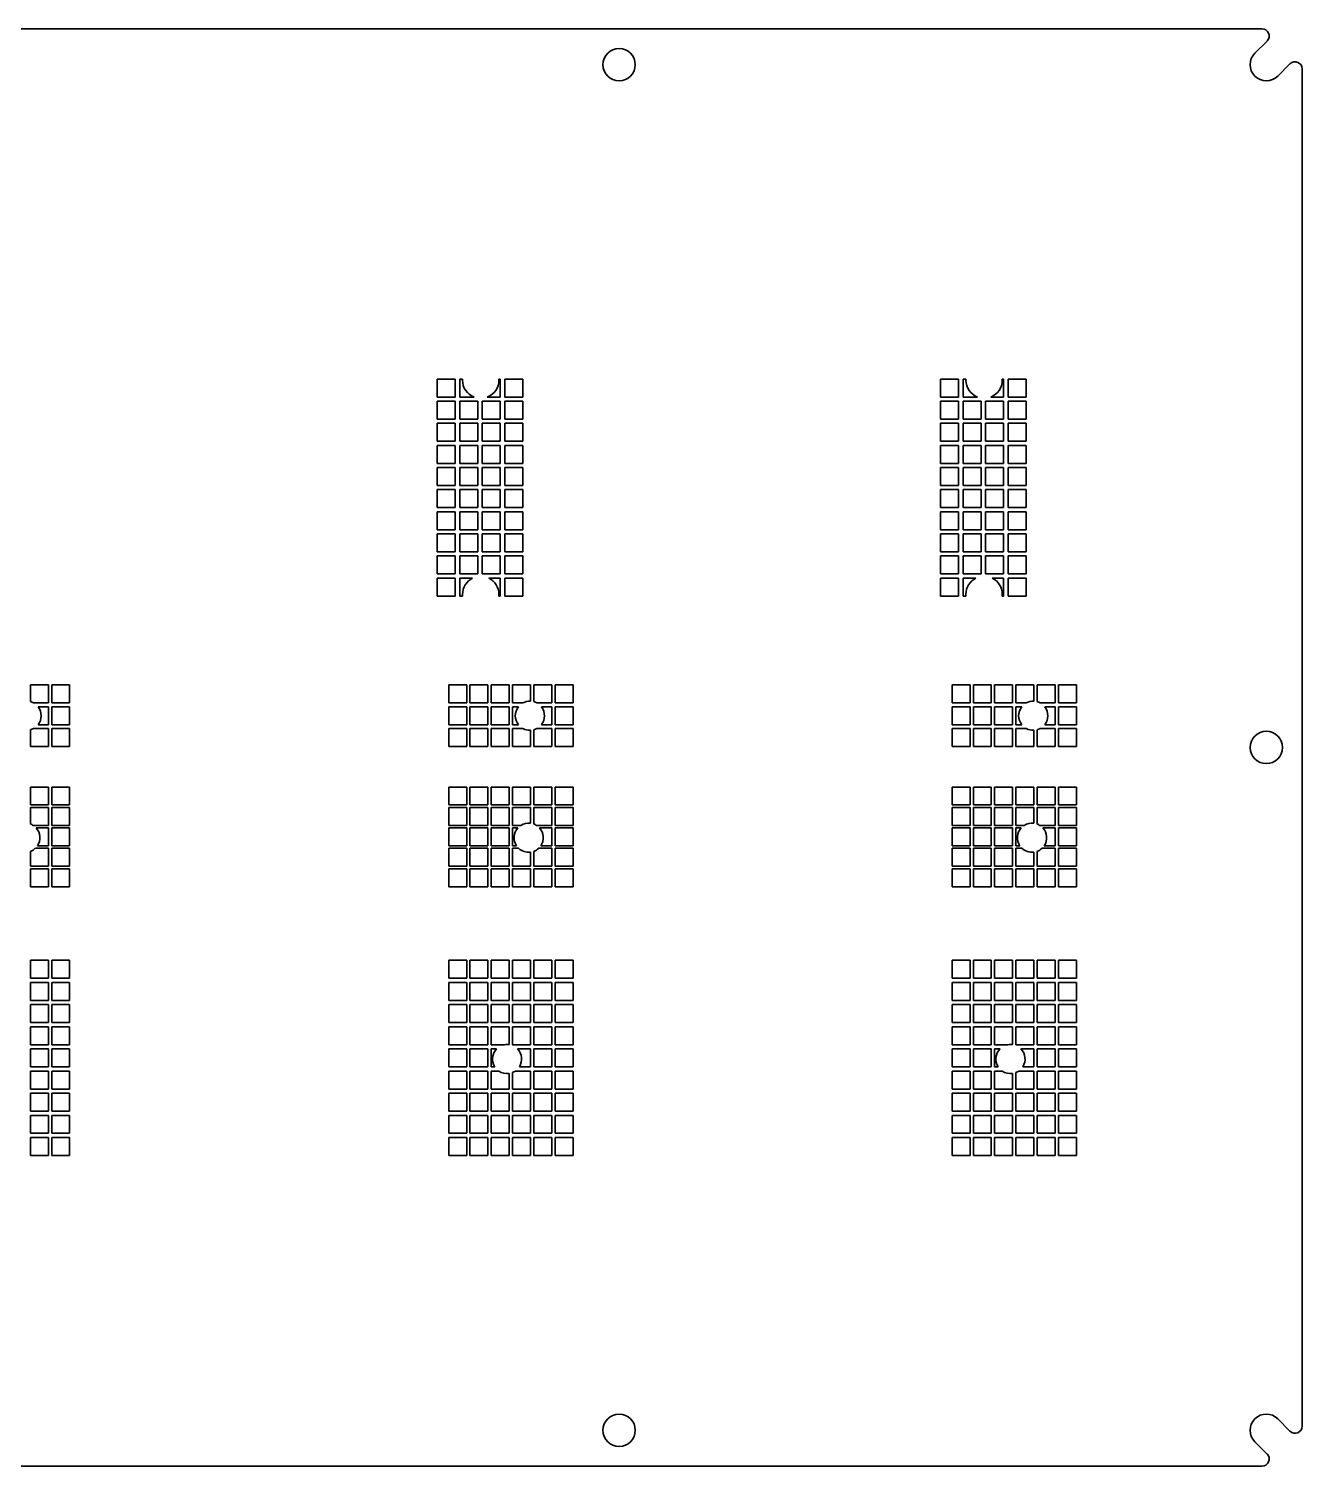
# Model space of a CAD drawing. Header units: millimetres. Extents: x 27 to 397, y 52 to 252.
# Drawn here: x 219.6 to 396.7, y 52.3 to 252.3 of the extents above; entities that cross this region are included whole.
import ezdxf

# ---------------------------------------------------------------- set-up
doc = ezdxf.new("R2010")
doc.units = ezdxf.units.MM
doc.layers.add('Visible (ABNT)', color=5, linetype='Continuous', lineweight=35)

msp = doc.modelspace()

# ---------------------------------------------------------------- linework, layer by layer
at = {"layer": 'Visible (ABNT)'}
for p, q in [((391.11, 252.33), (214.96, 252.33)), ((390.12, 248.92), (391.82, 250.62)), ((395, 247.44), (393.3, 245.74)), ((396.71, 57.92), (396.71, 246.73)), ((276.4, 203.59), (278.9, 203.59)), ((276.4, 201.09), (276.4, 203.59)), ((278.9, 203.59), (278.9, 201.09)), ((279.54, 201.09), (279.54, 203.59)), ((279.54, 203.59), (279.94, 203.59)), ((279.94, 203.59), (279.94, 203.44)), ((284.99, 203.44), (284.99, 203.59)), ((284.99, 203.59), (285.18, 203.59)), ((285.18, 203.59), (285.18, 201.09)), ((285.82, 201.09), (285.82, 203.59)), ((285.82, 203.59), (288.32, 203.59)), ((288.32, 203.59), (288.32, 201.09)), ((346.4, 203.59), (348.9, 203.59)), ((346.4, 201.09), (346.4, 203.59)), ((348.9, 203.59), (348.9, 201.09)), ((349.54, 201.09), (349.54, 203.59)), ((349.54, 203.59), (349.94, 203.59)), ((349.94, 203.59), (349.94, 203.44)), ((354.99, 203.44), (354.99, 203.59)), ((354.99, 203.59), (355.18, 203.59)), ((355.18, 203.59), (355.18, 201.09)), ((355.82, 201.09), (355.82, 203.59)), ((355.82, 203.59), (358.32, 203.59)), ((358.32, 203.59), (358.32, 201.09)), ((278.9, 201.09), (276.4, 201.09)), ((276.4, 198.01), (276.4, 200.51)), ((276.4, 200.51), (278.9, 200.51)), ((278.9, 200.51), (278.9, 198.01)), ((281.55, 201.09), (279.54, 201.09)), ((279.54, 198.01), (279.54, 200.51)), ((279.54, 200.51), (282.04, 200.51)), ((282.04, 200.51), (282.04, 198.01)), ((282.68, 198.01), (282.68, 200.51)), ((282.68, 200.51), (285.18, 200.51)), ((285.18, 201.09), (283.38, 201.09)), ((285.18, 200.51), (285.18, 198.01)), ((288.32, 201.09), (285.82, 201.09)), ((285.82, 198.01), (285.82, 200.51)), ((285.82, 200.51), (288.32, 200.51)), ((288.32, 200.51), (288.32, 198.01)), ((348.9, 201.09), (346.4, 201.09)), ((346.4, 198.01), (346.4, 200.51)), ((346.4, 200.51), (348.9, 200.51)), ((348.9, 200.51), (348.9, 198.01)), ((351.55, 201.09), (349.54, 201.09)), ((349.54, 198.01), (349.54, 200.51)), ((349.54, 200.51), (352.04, 200.51)), ((352.04, 200.51), (352.04, 198.01)), ((352.68, 198.01), (352.68, 200.51)), ((352.68, 200.51), (355.18, 200.51)), ((355.18, 201.09), (353.38, 201.09)), ((355.18, 200.51), (355.18, 198.01)), ((358.32, 201.09), (355.82, 201.09)), ((355.82, 198.01), (355.82, 200.51)), ((355.82, 200.51), (358.32, 200.51)), ((358.32, 200.51), (358.32, 198.01)), ((278.9, 198.01), (276.4, 198.01)), ((282.04, 198.01), (279.54, 198.01)), ((285.18, 198.01), (282.68, 198.01)), ((288.32, 198.01), (285.82, 198.01)), ((348.9, 198.01), (346.4, 198.01)), ((352.04, 198.01), (349.54, 198.01)), ((355.18, 198.01), (352.68, 198.01)), ((358.32, 198.01), (355.82, 198.01)), ((276.4, 194.93), (276.4, 197.43)), ((276.4, 197.43), (278.9, 197.43)), ((278.9, 197.43), (278.9, 194.93)), ((279.54, 194.93), (279.54, 197.43)), ((279.54, 197.43), (282.04, 197.43)), ((282.04, 197.43), (282.04, 194.93)), ((282.68, 194.93), (282.68, 197.43)), ((282.68, 197.43), (285.18, 197.43)), ((285.18, 197.43), (285.18, 194.93)), ((285.82, 194.93), (285.82, 197.43)), ((285.82, 197.43), (288.32, 197.43)), ((288.32, 197.43), (288.32, 194.93)), ((346.4, 194.93), (346.4, 197.43)), ((346.4, 197.43), (348.9, 197.43)), ((348.9, 197.43), (348.9, 194.93)), ((349.54, 194.93), (349.54, 197.43)), ((349.54, 197.43), (352.04, 197.43)), ((352.04, 197.43), (352.04, 194.93)), ((352.68, 194.93), (352.68, 197.43)), ((352.68, 197.43), (355.18, 197.43)), ((355.18, 197.43), (355.18, 194.93)), ((355.82, 194.93), (355.82, 197.43)), ((355.82, 197.43), (358.32, 197.43)), ((358.32, 197.43), (358.32, 194.93)), ((278.9, 194.93), (276.4, 194.93)), ((276.4, 191.86), (276.4, 194.36)), ((276.4, 194.36), (278.9, 194.36)), ((278.9, 194.36), (278.9, 191.86)), ((282.04, 194.93), (279.54, 194.93)), ((279.54, 191.86), (279.54, 194.36)), ((279.54, 194.36), (282.04, 194.36)), ((282.04, 194.36), (282.04, 191.86)), ((285.18, 194.93), (282.68, 194.93)), ((282.68, 191.86), (282.68, 194.36)), ((282.68, 194.36), (285.18, 194.36)), ((285.18, 194.36), (285.18, 191.86)), ((288.32, 194.93), (285.82, 194.93)), ((285.82, 191.86), (285.82, 194.36)), ((285.82, 194.36), (288.32, 194.36)), ((288.32, 194.36), (288.32, 191.86)), ((348.9, 194.93), (346.4, 194.93)), ((346.4, 191.86), (346.4, 194.36)), ((346.4, 194.36), (348.9, 194.36)), ((348.9, 194.36), (348.9, 191.86)), ((352.04, 194.93), (349.54, 194.93)), ((349.54, 191.86), (349.54, 194.36)), ((349.54, 194.36), (352.04, 194.36)), ((352.04, 194.36), (352.04, 191.86)), ((355.18, 194.93), (352.68, 194.93)), ((352.68, 191.86), (352.68, 194.36)), ((352.68, 194.36), (355.18, 194.36)), ((355.18, 194.36), (355.18, 191.86)), ((358.32, 194.93), (355.82, 194.93)), ((355.82, 191.86), (355.82, 194.36)), ((355.82, 194.36), (358.32, 194.36)), ((358.32, 194.36), (358.32, 191.86)), ((278.9, 191.86), (276.4, 191.86)), ((276.4, 188.78), (276.4, 191.28)), ((276.4, 191.28), (278.9, 191.28)), ((278.9, 191.28), (278.9, 188.78)), ((282.04, 191.86), (279.54, 191.86)), ((279.54, 188.78), (279.54, 191.28)), ((279.54, 191.28), (282.04, 191.28)), ((282.04, 191.28), (282.04, 188.78)), ((285.18, 191.86), (282.68, 191.86)), ((282.68, 188.78), (282.68, 191.28)), ((282.68, 191.28), (285.18, 191.28)), ((285.18, 191.28), (285.18, 188.78)), ((288.32, 191.86), (285.82, 191.86)), ((285.82, 188.78), (285.82, 191.28)), ((285.82, 191.28), (288.32, 191.28)), ((288.32, 191.28), (288.32, 188.78)), ((348.9, 191.86), (346.4, 191.86)), ((346.4, 188.78), (346.4, 191.28)), ((346.4, 191.28), (348.9, 191.28)), ((348.9, 191.28), (348.9, 188.78)), ((352.04, 191.86), (349.54, 191.86)), ((349.54, 188.78), (349.54, 191.28)), ((349.54, 191.28), (352.04, 191.28)), ((352.04, 191.28), (352.04, 188.78)), ((355.18, 191.86), (352.68, 191.86)), ((352.68, 188.78), (352.68, 191.28)), ((352.68, 191.28), (355.18, 191.28)), ((355.18, 191.28), (355.18, 188.78)), ((358.32, 191.86), (355.82, 191.86)), ((355.82, 188.78), (355.82, 191.28)), ((355.82, 191.28), (358.32, 191.28)), ((358.32, 191.28), (358.32, 188.78)), ((278.9, 188.78), (276.4, 188.78)), ((276.4, 185.7), (276.4, 188.2)), ((276.4, 188.2), (278.9, 188.2)), ((278.9, 188.2), (278.9, 185.7)), ((282.04, 188.78), (279.54, 188.78)), ((279.54, 185.7), (279.54, 188.2)), ((279.54, 188.2), (282.04, 188.2)), ((282.04, 188.2), (282.04, 185.7)), ((285.18, 188.78), (282.68, 188.78)), ((282.68, 185.7), (282.68, 188.2)), ((282.68, 188.2), (285.18, 188.2)), ((285.18, 188.2), (285.18, 185.7)), ((288.32, 188.78), (285.82, 188.78)), ((285.82, 185.7), (285.82, 188.2)), ((285.82, 188.2), (288.32, 188.2)), ((288.32, 188.2), (288.32, 185.7)), ((348.9, 188.78), (346.4, 188.78)), ((346.4, 185.7), (346.4, 188.2)), ((346.4, 188.2), (348.9, 188.2)), ((348.9, 188.2), (348.9, 185.7)), ((352.04, 188.78), (349.54, 188.78)), ((349.54, 185.7), (349.54, 188.2)), ((349.54, 188.2), (352.04, 188.2)), ((352.04, 188.2), (352.04, 185.7)), ((355.18, 188.78), (352.68, 188.78)), ((352.68, 185.7), (352.68, 188.2)), ((352.68, 188.2), (355.18, 188.2)), ((355.18, 188.2), (355.18, 185.7)), ((358.32, 188.78), (355.82, 188.78)), ((355.82, 185.7), (355.82, 188.2)), ((355.82, 188.2), (358.32, 188.2)), ((358.32, 188.2), (358.32, 185.7)), ((278.9, 185.7), (276.4, 185.7)), ((276.4, 182.63), (276.4, 185.13)), ((276.4, 185.13), (278.9, 185.13)), ((278.9, 185.13), (278.9, 182.63)), ((282.04, 185.7), (279.54, 185.7)), ((279.54, 182.63), (279.54, 185.13)), ((279.54, 185.13), (282.04, 185.13)), ((282.04, 185.13), (282.04, 182.63)), ((285.18, 185.7), (282.68, 185.7)), ((282.68, 182.63), (282.68, 185.13)), ((282.68, 185.13), (285.18, 185.13)), ((285.18, 185.13), (285.18, 182.63)), ((288.32, 185.7), (285.82, 185.7)), ((285.82, 182.63), (285.82, 185.13)), ((285.82, 185.13), (288.32, 185.13)), ((288.32, 185.13), (288.32, 182.63)), ((348.9, 185.7), (346.4, 185.7)), ((346.4, 182.63), (346.4, 185.13)), ((346.4, 185.13), (348.9, 185.13)), ((348.9, 185.13), (348.9, 182.63)), ((352.04, 185.7), (349.54, 185.7)), ((349.54, 182.63), (349.54, 185.13)), ((349.54, 185.13), (352.04, 185.13)), ((352.04, 185.13), (352.04, 182.63)), ((355.18, 185.7), (352.68, 185.7)), ((352.68, 182.63), (352.68, 185.13)), ((352.68, 185.13), (355.18, 185.13)), ((355.18, 185.13), (355.18, 182.63)), ((358.32, 185.7), (355.82, 185.7)), ((355.82, 182.63), (355.82, 185.13)), ((355.82, 185.13), (358.32, 185.13)), ((358.32, 185.13), (358.32, 182.63)), ((278.9, 182.63), (276.4, 182.63)), ((276.4, 179.55), (276.4, 182.05)), ((276.4, 182.05), (278.9, 182.05)), ((278.9, 182.05), (278.9, 179.55)), ((282.04, 182.63), (279.54, 182.63)), ((279.54, 179.55), (279.54, 182.05)), ((279.54, 182.05), (282.04, 182.05)), ((282.04, 182.05), (282.04, 179.55)), ((285.18, 182.63), (282.68, 182.63)), ((282.68, 179.55), (282.68, 182.05)), ((282.68, 182.05), (285.18, 182.05)), ((285.18, 182.05), (285.18, 179.55)), ((288.32, 182.63), (285.82, 182.63)), ((285.82, 179.55), (285.82, 182.05)), ((285.82, 182.05), (288.32, 182.05)), ((288.32, 182.05), (288.32, 179.55)), ((348.9, 182.63), (346.4, 182.63)), ((346.4, 179.55), (346.4, 182.05)), ((346.4, 182.05), (348.9, 182.05)), ((348.9, 182.05), (348.9, 179.55)), ((352.04, 182.63), (349.54, 182.63)), ((349.54, 179.55), (349.54, 182.05)), ((349.54, 182.05), (352.04, 182.05)), ((352.04, 182.05), (352.04, 179.55)), ((355.18, 182.63), (352.68, 182.63)), ((352.68, 179.55), (352.68, 182.05)), ((352.68, 182.05), (355.18, 182.05)), ((355.18, 182.05), (355.18, 179.55)), ((358.32, 182.63), (355.82, 182.63)), ((355.82, 179.55), (355.82, 182.05)), ((355.82, 182.05), (358.32, 182.05)), ((358.32, 182.05), (358.32, 179.55)), ((278.9, 179.55), (276.4, 179.55)), ((276.4, 176.48), (276.4, 178.98)), ((276.4, 178.98), (278.9, 178.98)), ((278.9, 178.98), (278.9, 176.48)), ((282.04, 179.55), (279.54, 179.55)), ((279.54, 176.48), (279.54, 178.98)), ((279.54, 178.98), (282.04, 178.98)), ((282.04, 178.98), (282.04, 176.48)), ((285.18, 179.55), (282.68, 179.55)), ((282.68, 176.48), (282.68, 178.98)), ((282.68, 178.98), (285.18, 178.98)), ((285.18, 178.98), (285.18, 176.48)), ((288.32, 179.55), (285.82, 179.55)), ((285.82, 176.48), (285.82, 178.98)), ((285.82, 178.98), (288.32, 178.98)), ((288.32, 178.98), (288.32, 176.48)), ((348.9, 179.55), (346.4, 179.55)), ((346.4, 176.48), (346.4, 178.98)), ((346.4, 178.98), (348.9, 178.98)), ((348.9, 178.98), (348.9, 176.48)), ((352.04, 179.55), (349.54, 179.55)), ((349.54, 176.48), (349.54, 178.98)), ((349.54, 178.98), (352.04, 178.98)), ((352.04, 178.98), (352.04, 176.48)), ((355.18, 179.55), (352.68, 179.55)), ((352.68, 176.48), (352.68, 178.98)), ((352.68, 178.98), (355.18, 178.98)), ((355.18, 178.98), (355.18, 176.48)), ((358.32, 179.55), (355.82, 179.55)), ((355.82, 176.48), (355.82, 178.98)), ((355.82, 178.98), (358.32, 178.98)), ((358.32, 178.98), (358.32, 176.48)), ((278.9, 176.48), (276.4, 176.48)), ((282.04, 176.48), (279.54, 176.48)), ((285.18, 176.48), (282.68, 176.48)), ((288.32, 176.48), (285.82, 176.48)), ((348.9, 176.48), (346.4, 176.48)), ((352.04, 176.48), (349.54, 176.48)), ((355.18, 176.48), (352.68, 176.48)), ((358.32, 176.48), (355.82, 176.48)), ((276.4, 173.4), (276.4, 175.9)), ((276.4, 175.9), (278.9, 175.9)), ((278.9, 175.9), (278.9, 173.4)), ((279.54, 175.9), (281.33, 175.9)), ((279.54, 173.4), (279.54, 175.9)), ((283.59, 175.9), (285.18, 175.9)), ((285.18, 175.9), (285.18, 173.4)), ((285.82, 173.4), (285.82, 175.9)), ((285.82, 175.9), (288.32, 175.9)), ((288.32, 175.9), (288.32, 173.4)), ((346.4, 173.4), (346.4, 175.9)), ((346.4, 175.9), (348.9, 175.9)), ((348.9, 175.9), (348.9, 173.4)), ((349.54, 175.9), (351.33, 175.9)), ((349.54, 173.4), (349.54, 175.9)), ((353.59, 175.9), (355.18, 175.9)), ((355.18, 175.9), (355.18, 173.4)), ((355.82, 173.4), (355.82, 175.9)), ((355.82, 175.9), (358.32, 175.9)), ((358.32, 175.9), (358.32, 173.4)), ((278.9, 173.4), (276.4, 173.4)), ((279.94, 173.4), (279.54, 173.4)), ((279.94, 173.64), (279.94, 173.4)), ((284.99, 173.4), (284.99, 173.64)), ((285.18, 173.4), (284.99, 173.4)), ((288.32, 173.4), (285.82, 173.4)), ((348.9, 173.4), (346.4, 173.4)), ((349.94, 173.4), (349.54, 173.4)), ((349.94, 173.64), (349.94, 173.4)), ((354.99, 173.4), (354.99, 173.64)), ((355.18, 173.4), (354.99, 173.4)), ((358.32, 173.4), (355.82, 173.4)), ((219.84, 158.71), (219.84, 161.04)), ((219.84, 161.04), (222.34, 161.04)), ((222.34, 161.04), (222.34, 158.54)), ((222.8, 158.54), (222.8, 161.04)), ((222.8, 161.04), (225.3, 161.04)), ((225.3, 161.04), (225.3, 158.54)), ((278.01, 161.04), (280.51, 161.04)), ((278.01, 158.54), (278.01, 161.04)), ((280.51, 161.04), (280.51, 158.54)), ((280.97, 158.54), (280.97, 161.04)), ((280.97, 161.04), (283.47, 161.04)), ((283.47, 161.04), (283.47, 158.54)), ((283.93, 158.54), (283.93, 161.04)), ((283.93, 161.04), (286.43, 161.04)), ((286.43, 161.04), (286.43, 158.54)), ((286.88, 158.54), (286.88, 161.04)), ((286.88, 161.04), (289.38, 161.04)), ((289.38, 161.04), (289.38, 158.78)), ((289.84, 158.71), (289.84, 161.04)), ((289.84, 161.04), (292.34, 161.04)), ((292.34, 161.04), (292.34, 158.54)), ((292.8, 158.54), (292.8, 161.04)), ((292.8, 161.04), (295.3, 161.04)), ((295.3, 161.04), (295.3, 158.54)), ((348.01, 161.04), (350.51, 161.04)), ((348.01, 158.54), (348.01, 161.04)), ((350.51, 161.04), (350.51, 158.54)), ((350.97, 158.54), (350.97, 161.04)), ((350.97, 161.04), (353.47, 161.04)), ((353.47, 161.04), (353.47, 158.54)), ((353.93, 158.54), (353.93, 161.04)), ((353.93, 161.04), (356.43, 161.04)), ((356.43, 161.04), (356.43, 158.54)), ((356.88, 158.54), (356.88, 161.04)), ((356.88, 161.04), (359.38, 161.04)), ((359.38, 161.04), (359.38, 158.78)), ((359.84, 158.71), (359.84, 161.04)), ((359.84, 161.04), (362.34, 161.04)), ((362.34, 161.04), (362.34, 158.54)), ((362.8, 158.54), (362.8, 161.04)), ((362.8, 161.04), (365.3, 161.04)), ((365.3, 161.04), (365.3, 158.54)), ((222.34, 158.54), (220.28, 158.54)), ((220.9, 158), (222.34, 158)), ((222.34, 158), (222.34, 155.5)), ((225.3, 158.54), (222.8, 158.54)), ((222.8, 155.5), (222.8, 158)), ((222.8, 158), (225.3, 158)), ((225.3, 158), (225.3, 155.5)), ((280.51, 158.54), (278.01, 158.54)), ((278.01, 155.5), (278.01, 158)), ((278.01, 158), (280.51, 158)), ((280.51, 158), (280.51, 155.5)), ((283.47, 158.54), (280.97, 158.54)), ((280.97, 155.5), (280.97, 158)), ((280.97, 158), (283.47, 158)), ((283.47, 158), (283.47, 155.5)), ((286.43, 158.54), (283.93, 158.54)), ((283.93, 155.5), (283.93, 158)), ((283.93, 158), (286.43, 158)), ((286.43, 158), (286.43, 155.5)), ((288.33, 158.54), (286.88, 158.54)), ((286.88, 155.5), (286.88, 158)), ((286.88, 158), (287.7, 158)), ((292.34, 158.54), (290.28, 158.54)), ((290.9, 158), (292.34, 158)), ((292.34, 158), (292.34, 155.5)), ((295.3, 158.54), (292.8, 158.54)), ((292.8, 155.5), (292.8, 158)), ((292.8, 158), (295.3, 158)), ((295.3, 158), (295.3, 155.5)), ((350.51, 158.54), (348.01, 158.54)), ((348.01, 155.5), (348.01, 158)), ((348.01, 158), (350.51, 158)), ((350.51, 158), (350.51, 155.5)), ((353.47, 158.54), (350.97, 158.54)), ((350.97, 155.5), (350.97, 158)), ((350.97, 158), (353.47, 158)), ((353.47, 158), (353.47, 155.5)), ((356.43, 158.54), (353.93, 158.54)), ((353.93, 155.5), (353.93, 158)), ((353.93, 158), (356.43, 158)), ((356.43, 158), (356.43, 155.5)), ((358.33, 158.54), (356.88, 158.54)), ((356.88, 155.5), (356.88, 158)), ((356.88, 158), (357.7, 158)), ((362.34, 158.54), (360.28, 158.54)), ((360.9, 158), (362.34, 158)), ((362.34, 158), (362.34, 155.5)), ((365.3, 158.54), (362.8, 158.54)), ((362.8, 155.5), (362.8, 158)), ((362.8, 158), (365.3, 158)), ((365.3, 158), (365.3, 155.5)), ((219.84, 152.47), (219.84, 154.8)), ((220.28, 154.97), (222.34, 154.97)), ((222.34, 155.5), (220.9, 155.5)), ((222.34, 154.97), (222.34, 152.47)), ((225.3, 155.5), (222.8, 155.5)), ((222.8, 152.47), (222.8, 154.97)), ((222.8, 154.97), (225.3, 154.97)), ((225.3, 154.97), (225.3, 152.47)), ((280.51, 155.5), (278.01, 155.5)), ((278.01, 152.47), (278.01, 154.97)), ((278.01, 154.97), (280.51, 154.97)), ((280.51, 154.97), (280.51, 152.47)), ((283.47, 155.5), (280.97, 155.5)), ((280.97, 152.47), (280.97, 154.97)), ((280.97, 154.97), (283.47, 154.97)), ((283.47, 154.97), (283.47, 152.47)), ((286.43, 155.5), (283.93, 155.5)), ((283.93, 152.47), (283.93, 154.97)), ((283.93, 154.97), (286.43, 154.97)), ((286.43, 154.97), (286.43, 152.47)), ((287.7, 155.5), (286.88, 155.5)), ((286.88, 152.47), (286.88, 154.97)), ((286.88, 154.97), (288.33, 154.97)), ((289.38, 154.73), (289.38, 152.47)), ((289.84, 152.47), (289.84, 154.8)), ((290.28, 154.97), (292.34, 154.97)), ((292.34, 155.5), (290.9, 155.5)), ((292.34, 154.97), (292.34, 152.47)), ((295.3, 155.5), (292.8, 155.5)), ((292.8, 152.47), (292.8, 154.97)), ((292.8, 154.97), (295.3, 154.97)), ((295.3, 154.97), (295.3, 152.47)), ((350.51, 155.5), (348.01, 155.5)), ((348.01, 152.47), (348.01, 154.97)), ((348.01, 154.97), (350.51, 154.97)), ((350.51, 154.97), (350.51, 152.47)), ((353.47, 155.5), (350.97, 155.5)), ((350.97, 152.47), (350.97, 154.97)), ((350.97, 154.97), (353.47, 154.97)), ((353.47, 154.97), (353.47, 152.47)), ((356.43, 155.5), (353.93, 155.5)), ((353.93, 152.47), (353.93, 154.97)), ((353.93, 154.97), (356.43, 154.97)), ((356.43, 154.97), (356.43, 152.47)), ((357.7, 155.5), (356.88, 155.5)), ((356.88, 152.47), (356.88, 154.97)), ((356.88, 154.97), (358.33, 154.97)), ((359.38, 154.73), (359.38, 152.47)), ((359.84, 152.47), (359.84, 154.8)), ((360.28, 154.97), (362.34, 154.97)), ((362.34, 155.5), (360.9, 155.5)), ((362.34, 154.97), (362.34, 152.47)), ((365.3, 155.5), (362.8, 155.5)), ((362.8, 152.47), (362.8, 154.97)), ((362.8, 154.97), (365.3, 154.97)), ((365.3, 154.97), (365.3, 152.47)), ((222.34, 152.47), (219.84, 152.47)), ((225.3, 152.47), (222.8, 152.47)), ((280.51, 152.47), (278.01, 152.47)), ((283.47, 152.47), (280.97, 152.47)), ((286.43, 152.47), (283.93, 152.47)), ((289.38, 152.47), (286.88, 152.47)), ((292.34, 152.47), (289.84, 152.47)), ((295.3, 152.47), (292.8, 152.47)), ((350.51, 152.47), (348.01, 152.47)), ((353.47, 152.47), (350.97, 152.47)), ((356.43, 152.47), (353.93, 152.47)), ((359.38, 152.47), (356.88, 152.47)), ((362.34, 152.47), (359.84, 152.47)), ((365.3, 152.47), (362.8, 152.47)), ((219.84, 146.83), (222.34, 146.83)), ((219.84, 144.33), (219.84, 146.83)), ((222.34, 146.83), (222.34, 144.33)), ((222.8, 144.33), (222.8, 146.83)), ((222.8, 146.83), (225.3, 146.83)), ((225.3, 146.83), (225.3, 144.33)), ((278.01, 144.33), (278.01, 146.83)), ((278.01, 146.83), (280.51, 146.83)), ((280.51, 146.83), (280.51, 144.33)), ((280.97, 146.83), (283.47, 146.83)), ((280.97, 144.33), (280.97, 146.83)), ((283.47, 146.83), (283.47, 144.33)), ((283.93, 144.33), (283.93, 146.83)), ((283.93, 146.83), (286.43, 146.83)), ((286.43, 146.83), (286.43, 144.33)), ((286.88, 146.83), (289.38, 146.83)), ((286.88, 144.33), (286.88, 146.83)), ((289.38, 146.83), (289.38, 144.33)), ((289.84, 146.83), (292.34, 146.83)), ((289.84, 144.33), (289.84, 146.83)), ((292.34, 146.83), (292.34, 144.33)), ((292.8, 144.33), (292.8, 146.83)), ((292.8, 146.83), (295.3, 146.83)), ((295.3, 146.83), (295.3, 144.33)), ((348.01, 144.33), (348.01, 146.83)), ((348.01, 146.83), (350.51, 146.83)), ((350.51, 146.83), (350.51, 144.33)), ((350.97, 146.83), (353.47, 146.83)), ((350.97, 144.33), (350.97, 146.83)), ((353.47, 146.83), (353.47, 144.33)), ((353.93, 144.33), (353.93, 146.83)), ((353.93, 146.83), (356.43, 146.83)), ((356.43, 146.83), (356.43, 144.33)), ((356.88, 146.83), (359.38, 146.83)), ((356.88, 144.33), (356.88, 146.83)), ((359.38, 146.83), (359.38, 144.33)), ((359.84, 146.83), (362.34, 146.83)), ((359.84, 144.33), (359.84, 146.83)), ((362.34, 146.83), (362.34, 144.33)), ((362.8, 144.33), (362.8, 146.83)), ((362.8, 146.83), (365.3, 146.83)), ((365.3, 146.83), (365.3, 144.33)), ((222.34, 144.33), (219.84, 144.33)), ((225.3, 144.33), (222.8, 144.33)), ((280.51, 144.33), (278.01, 144.33)), ((283.47, 144.33), (280.97, 144.33)), ((286.43, 144.33), (283.93, 144.33)), ((289.38, 144.33), (286.88, 144.33)), ((292.34, 144.33), (289.84, 144.33)), ((295.3, 144.33), (292.8, 144.33)), ((350.51, 144.33), (348.01, 144.33)), ((353.47, 144.33), (350.97, 144.33)), ((356.43, 144.33), (353.93, 144.33)), ((359.38, 144.33), (356.88, 144.33)), ((362.34, 144.33), (359.84, 144.33)), ((365.3, 144.33), (362.8, 144.33)), ((219.84, 141.68), (219.84, 143.98)), ((219.84, 143.98), (222.34, 143.98)), ((222.34, 143.98), (222.34, 141.48)), ((222.8, 143.98), (225.3, 143.98)), ((222.8, 141.48), (222.8, 143.98)), ((225.3, 143.98), (225.3, 141.48)), ((278.01, 143.98), (280.51, 143.98)), ((278.01, 141.48), (278.01, 143.98)), ((280.51, 143.98), (280.51, 141.48)), ((280.97, 141.48), (280.97, 143.98)), ((280.97, 143.98), (283.47, 143.98)), ((283.47, 143.98), (283.47, 141.48)), ((283.93, 143.98), (286.43, 143.98)), ((283.93, 141.48), (283.93, 143.98)), ((286.43, 143.98), (286.43, 141.48)), ((286.88, 143.98), (289.38, 143.98)), ((286.88, 141.48), (286.88, 143.98)), ((289.38, 143.98), (289.38, 141.79)), ((289.84, 141.68), (289.84, 143.98)), ((289.84, 143.98), (292.34, 143.98)), ((292.34, 143.98), (292.34, 141.48)), ((292.8, 143.98), (295.3, 143.98)), ((292.8, 141.48), (292.8, 143.98)), ((295.3, 143.98), (295.3, 141.48)), ((348.01, 143.98), (350.51, 143.98)), ((348.01, 141.48), (348.01, 143.98)), ((350.51, 143.98), (350.51, 141.48)), ((350.97, 141.48), (350.97, 143.98)), ((350.97, 143.98), (353.47, 143.98)), ((353.47, 143.98), (353.47, 141.48)), ((353.93, 143.98), (356.43, 143.98)), ((353.93, 141.48), (353.93, 143.98)), ((356.43, 143.98), (356.43, 141.48)), ((356.88, 143.98), (359.38, 143.98)), ((356.88, 141.48), (356.88, 143.98)), ((359.38, 143.98), (359.38, 141.79)), ((359.84, 141.68), (359.84, 143.98)), ((359.84, 143.98), (362.34, 143.98)), ((362.34, 143.98), (362.34, 141.48)), ((362.8, 143.98), (365.3, 143.98)), ((362.8, 141.48), (362.8, 143.98)), ((365.3, 143.98), (365.3, 141.48)), ((222.34, 141.48), (220.23, 141.48)), ((220.63, 141.14), (222.34, 141.14)), ((222.34, 141.14), (222.34, 138.64)), ((225.3, 141.48), (222.8, 141.48)), ((222.8, 141.14), (225.3, 141.14)), ((222.8, 138.64), (222.8, 141.14)), ((225.3, 141.14), (225.3, 138.64)), ((280.51, 141.48), (278.01, 141.48)), ((278.01, 138.64), (278.01, 141.14)), ((278.01, 141.14), (280.51, 141.14)), ((280.51, 141.14), (280.51, 138.64)), ((283.47, 141.48), (280.97, 141.48)), ((280.97, 141.14), (283.47, 141.14)), ((280.97, 138.64), (280.97, 141.14)), ((283.47, 141.14), (283.47, 138.64)), ((286.43, 141.48), (283.93, 141.48)), ((283.93, 138.64), (283.93, 141.14)), ((283.93, 141.14), (286.43, 141.14)), ((286.43, 141.14), (286.43, 138.64)), ((288.03, 141.48), (286.88, 141.48)), ((286.88, 138.64), (286.88, 141.14)), ((286.88, 141.14), (287.63, 141.14)), ((292.34, 141.48), (290.23, 141.48)), ((290.63, 141.14), (292.34, 141.14)), ((292.34, 141.14), (292.34, 138.64)), ((295.3, 141.48), (292.8, 141.48)), ((292.8, 141.14), (295.3, 141.14)), ((292.8, 138.64), (292.8, 141.14)), ((295.3, 141.14), (295.3, 138.64)), ((350.51, 141.48), (348.01, 141.48)), ((348.01, 138.64), (348.01, 141.14)), ((348.01, 141.14), (350.51, 141.14)), ((350.51, 141.14), (350.51, 138.64)), ((353.47, 141.48), (350.97, 141.48)), ((350.97, 141.14), (353.47, 141.14)), ((350.97, 138.64), (350.97, 141.14)), ((353.47, 141.14), (353.47, 138.64)), ((356.43, 141.48), (353.93, 141.48)), ((353.93, 138.64), (353.93, 141.14)), ((353.93, 141.14), (356.43, 141.14)), ((356.43, 141.14), (356.43, 138.64)), ((358.03, 141.48), (356.88, 141.48)), ((356.88, 138.64), (356.88, 141.14)), ((356.88, 141.14), (357.63, 141.14)), ((362.34, 141.48), (360.23, 141.48)), ((360.63, 141.14), (362.34, 141.14)), ((362.34, 141.14), (362.34, 138.64)), ((365.3, 141.48), (362.8, 141.48)), ((362.8, 141.14), (365.3, 141.14)), ((362.8, 138.64), (362.8, 141.14)), ((365.3, 141.14), (365.3, 138.64)), ((220.53, 138.3), (222.34, 138.3)), ((222.34, 138.64), (220.82, 138.64)), ((222.34, 138.3), (222.34, 135.8)), ((225.3, 138.64), (222.8, 138.64)), ((222.8, 135.8), (222.8, 138.3)), ((222.8, 138.3), (225.3, 138.3)), ((225.3, 138.3), (225.3, 135.8)), ((280.51, 138.64), (278.01, 138.64)), ((278.01, 135.8), (278.01, 138.3)), ((278.01, 138.3), (280.51, 138.3)), ((280.51, 138.3), (280.51, 135.8)), ((283.47, 138.64), (280.97, 138.64)), ((280.97, 138.3), (283.47, 138.3)), ((280.97, 135.8), (280.97, 138.3)), ((283.47, 138.3), (283.47, 135.8)), ((286.43, 138.64), (283.93, 138.64)), ((283.93, 135.8), (283.93, 138.3)), ((283.93, 138.3), (286.43, 138.3)), ((286.43, 138.3), (286.43, 135.8)), ((287.45, 138.64), (286.88, 138.64)), ((286.88, 138.3), (287.74, 138.3)), ((286.88, 135.8), (286.88, 138.3)), ((290.53, 138.3), (292.34, 138.3)), ((292.34, 138.64), (290.82, 138.64)), ((292.34, 138.3), (292.34, 135.8)), ((295.3, 138.64), (292.8, 138.64)), ((292.8, 135.8), (292.8, 138.3)), ((292.8, 138.3), (295.3, 138.3)), ((295.3, 138.3), (295.3, 135.8)), ((350.51, 138.64), (348.01, 138.64)), ((348.01, 135.8), (348.01, 138.3)), ((348.01, 138.3), (350.51, 138.3)), ((350.51, 138.3), (350.51, 135.8)), ((353.47, 138.64), (350.97, 138.64)), ((350.97, 138.3), (353.47, 138.3)), ((350.97, 135.8), (350.97, 138.3)), ((353.47, 138.3), (353.47, 135.8)), ((356.43, 138.64), (353.93, 138.64)), ((353.93, 135.8), (353.93, 138.3)), ((353.93, 138.3), (356.43, 138.3)), ((356.43, 138.3), (356.43, 135.8)), ((357.45, 138.64), (356.88, 138.64)), ((356.88, 138.3), (357.74, 138.3)), ((356.88, 135.8), (356.88, 138.3)), ((360.53, 138.3), (362.34, 138.3)), ((362.34, 138.64), (360.82, 138.64)), ((362.34, 138.3), (362.34, 135.8)), ((365.3, 138.64), (362.8, 138.64)), ((362.8, 135.8), (362.8, 138.3)), ((362.8, 138.3), (365.3, 138.3)), ((365.3, 138.3), (365.3, 135.8)), ((219.84, 135.8), (219.84, 137.88)), ((289.38, 137.76), (289.38, 135.8)), ((289.84, 135.8), (289.84, 137.88)), ((359.38, 137.76), (359.38, 135.8)), ((359.84, 135.8), (359.84, 137.88)), ((222.34, 135.8), (219.84, 135.8)), ((219.84, 135.46), (222.34, 135.46)), ((219.84, 132.96), (219.84, 135.46)), ((222.34, 135.46), (222.34, 132.96)), ((225.3, 135.8), (222.8, 135.8)), ((222.8, 132.96), (222.8, 135.46)), ((222.8, 135.46), (225.3, 135.46)), ((225.3, 135.46), (225.3, 132.96)), ((280.51, 135.8), (278.01, 135.8)), ((278.01, 132.96), (278.01, 135.46)), ((278.01, 135.46), (280.51, 135.46)), ((280.51, 135.46), (280.51, 132.96)), ((283.47, 135.8), (280.97, 135.8)), ((280.97, 135.46), (283.47, 135.46)), ((280.97, 132.96), (280.97, 135.46)), ((283.47, 135.46), (283.47, 132.96)), ((286.43, 135.8), (283.93, 135.8)), ((283.93, 132.96), (283.93, 135.46)), ((283.93, 135.46), (286.43, 135.46)), ((286.43, 135.46), (286.43, 132.96)), ((289.38, 135.8), (286.88, 135.8)), ((286.88, 135.46), (289.38, 135.46)), ((286.88, 132.96), (286.88, 135.46)), ((289.38, 135.46), (289.38, 132.96)), ((292.34, 135.8), (289.84, 135.8)), ((289.84, 135.46), (292.34, 135.46)), ((289.84, 132.96), (289.84, 135.46)), ((292.34, 135.46), (292.34, 132.96)), ((295.3, 135.8), (292.8, 135.8)), ((292.8, 132.96), (292.8, 135.46)), ((292.8, 135.46), (295.3, 135.46)), ((295.3, 135.46), (295.3, 132.96)), ((350.51, 135.8), (348.01, 135.8)), ((348.01, 132.96), (348.01, 135.46)), ((348.01, 135.46), (350.51, 135.46)), ((350.51, 135.46), (350.51, 132.96)), ((353.47, 135.8), (350.97, 135.8)), ((350.97, 135.46), (353.47, 135.46)), ((350.97, 132.96), (350.97, 135.46)), ((353.47, 135.46), (353.47, 132.96)), ((356.43, 135.8), (353.93, 135.8)), ((353.93, 132.96), (353.93, 135.46)), ((353.93, 135.46), (356.43, 135.46)), ((356.43, 135.46), (356.43, 132.96)), ((359.38, 135.8), (356.88, 135.8)), ((356.88, 135.46), (359.38, 135.46)), ((356.88, 132.96), (356.88, 135.46)), ((359.38, 135.46), (359.38, 132.96)), ((362.34, 135.8), (359.84, 135.8)), ((359.84, 135.46), (362.34, 135.46)), ((359.84, 132.96), (359.84, 135.46)), ((362.34, 135.46), (362.34, 132.96)), ((365.3, 135.8), (362.8, 135.8)), ((362.8, 132.96), (362.8, 135.46)), ((362.8, 135.46), (365.3, 135.46)), ((365.3, 135.46), (365.3, 132.96)), ((222.34, 132.96), (219.84, 132.96)), ((225.3, 132.96), (222.8, 132.96)), ((280.51, 132.96), (278.01, 132.96)), ((283.47, 132.96), (280.97, 132.96)), ((286.43, 132.96), (283.93, 132.96)), ((289.38, 132.96), (286.88, 132.96)), ((292.34, 132.96), (289.84, 132.96)), ((295.3, 132.96), (292.8, 132.96)), ((350.51, 132.96), (348.01, 132.96)), ((353.47, 132.96), (350.97, 132.96)), ((356.43, 132.96), (353.93, 132.96)), ((359.38, 132.96), (356.88, 132.96)), ((362.34, 132.96), (359.84, 132.96)), ((365.3, 132.96), (362.8, 132.96)), ((219.84, 120.22), (219.84, 122.72)), ((219.84, 122.72), (222.34, 122.72)), ((222.34, 122.72), (222.34, 120.22)), ((222.8, 122.72), (225.3, 122.72)), ((222.8, 120.22), (222.8, 122.72)), ((225.3, 122.72), (225.3, 120.22)), ((278.01, 122.72), (280.51, 122.72)), ((278.01, 120.22), (278.01, 122.72)), ((280.51, 122.72), (280.51, 120.22)), ((280.97, 120.22), (280.97, 122.72)), ((280.97, 122.72), (283.47, 122.72)), ((283.47, 122.72), (283.47, 120.22)), ((283.93, 120.22), (283.93, 122.72)), ((283.93, 122.72), (286.43, 122.72)), ((286.43, 122.72), (286.43, 120.22)), ((286.88, 122.72), (289.38, 122.72)), ((286.88, 120.22), (286.88, 122.72)), ((289.38, 122.72), (289.38, 120.22)), ((289.84, 120.22), (289.84, 122.72)), ((289.84, 122.72), (292.34, 122.72)), ((292.34, 122.72), (292.34, 120.22)), ((292.8, 122.72), (295.3, 122.72)), ((292.8, 120.22), (292.8, 122.72)), ((295.3, 122.72), (295.3, 120.22)), ((348.01, 122.72), (350.51, 122.72)), ((348.01, 120.22), (348.01, 122.72)), ((350.51, 122.72), (350.51, 120.22)), ((350.97, 120.22), (350.97, 122.72)), ((350.97, 122.72), (353.47, 122.72)), ((353.47, 122.72), (353.47, 120.22)), ((353.93, 120.22), (353.93, 122.72)), ((353.93, 122.72), (356.43, 122.72)), ((356.43, 122.72), (356.43, 120.22)), ((356.88, 122.72), (359.38, 122.72)), ((356.88, 120.22), (356.88, 122.72)), ((359.38, 122.72), (359.38, 120.22)), ((359.84, 120.22), (359.84, 122.72)), ((359.84, 122.72), (362.34, 122.72)), ((362.34, 122.72), (362.34, 120.22)), ((362.8, 122.72), (365.3, 122.72)), ((362.8, 120.22), (362.8, 122.72)), ((365.3, 122.72), (365.3, 120.22)), ((222.34, 120.22), (219.84, 120.22)), ((225.3, 120.22), (222.8, 120.22)), ((280.51, 120.22), (278.01, 120.22)), ((283.47, 120.22), (280.97, 120.22)), ((286.43, 120.22), (283.93, 120.22)), ((289.38, 120.22), (286.88, 120.22)), ((292.34, 120.22), (289.84, 120.22)), ((295.3, 120.22), (292.8, 120.22)), ((350.51, 120.22), (348.01, 120.22)), ((353.47, 120.22), (350.97, 120.22)), ((356.43, 120.22), (353.93, 120.22)), ((359.38, 120.22), (356.88, 120.22)), ((362.34, 120.22), (359.84, 120.22)), ((365.3, 120.22), (362.8, 120.22)), ((219.84, 117.14), (219.84, 119.64)), ((219.84, 119.64), (222.34, 119.64)), ((222.34, 119.64), (222.34, 117.14)), ((222.8, 119.64), (225.3, 119.64)), ((222.8, 117.14), (222.8, 119.64)), ((225.3, 119.64), (225.3, 117.14)), ((278.01, 119.64), (280.51, 119.64)), ((278.01, 117.14), (278.01, 119.64)), ((280.51, 119.64), (280.51, 117.14)), ((280.97, 117.14), (280.97, 119.64)), ((280.97, 119.64), (283.47, 119.64)), ((283.47, 119.64), (283.47, 117.14)), ((283.93, 117.14), (283.93, 119.64)), ((283.93, 119.64), (286.43, 119.64)), ((286.43, 119.64), (286.43, 117.14)), ((286.88, 119.64), (289.38, 119.64)), ((286.88, 117.14), (286.88, 119.64)), ((289.38, 119.64), (289.38, 117.14)), ((289.84, 117.14), (289.84, 119.64)), ((289.84, 119.64), (292.34, 119.64)), ((292.34, 119.64), (292.34, 117.14)), ((292.8, 119.64), (295.3, 119.64)), ((292.8, 117.14), (292.8, 119.64)), ((295.3, 119.64), (295.3, 117.14)), ((348.01, 119.64), (350.51, 119.64)), ((348.01, 117.14), (348.01, 119.64)), ((350.51, 119.64), (350.51, 117.14)), ((350.97, 117.14), (350.97, 119.64)), ((350.97, 119.64), (353.47, 119.64)), ((353.47, 119.64), (353.47, 117.14)), ((353.93, 117.14), (353.93, 119.64)), ((353.93, 119.64), (356.43, 119.64)), ((356.43, 119.64), (356.43, 117.14)), ((356.88, 119.64), (359.38, 119.64)), ((356.88, 117.14), (356.88, 119.64)), ((359.38, 119.64), (359.38, 117.14)), ((359.84, 117.14), (359.84, 119.64)), ((359.84, 119.64), (362.34, 119.64)), ((362.34, 119.64), (362.34, 117.14)), ((362.8, 119.64), (365.3, 119.64)), ((362.8, 117.14), (362.8, 119.64)), ((365.3, 119.64), (365.3, 117.14)), ((222.34, 117.14), (219.84, 117.14)), ((219.84, 116.56), (222.34, 116.56)), ((219.84, 114.06), (219.84, 116.56)), ((222.34, 116.56), (222.34, 114.06)), ((225.3, 117.14), (222.8, 117.14)), ((222.8, 114.06), (222.8, 116.56)), ((222.8, 116.56), (225.3, 116.56)), ((225.3, 116.56), (225.3, 114.06)), ((280.51, 117.14), (278.01, 117.14)), ((278.01, 114.06), (278.01, 116.56)), ((278.01, 116.56), (280.51, 116.56)), ((280.51, 116.56), (280.51, 114.06)), ((283.47, 117.14), (280.97, 117.14)), ((280.97, 116.56), (283.47, 116.56)), ((280.97, 114.06), (280.97, 116.56)), ((283.47, 116.56), (283.47, 114.06)), ((286.43, 117.14), (283.93, 117.14)), ((283.93, 116.56), (286.43, 116.56)), ((283.93, 114.06), (283.93, 116.56)), ((286.43, 116.56), (286.43, 114.06)), ((289.38, 117.14), (286.88, 117.14)), ((286.88, 114.06), (286.88, 116.56)), ((286.88, 116.56), (289.38, 116.56)), ((289.38, 116.56), (289.38, 114.06)), ((292.34, 117.14), (289.84, 117.14)), ((289.84, 116.56), (292.34, 116.56)), ((289.84, 114.06), (289.84, 116.56)), ((292.34, 116.56), (292.34, 114.06)), ((295.3, 117.14), (292.8, 117.14)), ((292.8, 114.06), (292.8, 116.56)), ((292.8, 116.56), (295.3, 116.56)), ((295.3, 116.56), (295.3, 114.06)), ((350.51, 117.14), (348.01, 117.14)), ((348.01, 114.06), (348.01, 116.56)), ((348.01, 116.56), (350.51, 116.56)), ((350.51, 116.56), (350.51, 114.06)), ((353.47, 117.14), (350.97, 117.14)), ((350.97, 116.56), (353.47, 116.56)), ((350.97, 114.06), (350.97, 116.56)), ((353.47, 116.56), (353.47, 114.06)), ((356.43, 117.14), (353.93, 117.14)), ((353.93, 116.56), (356.43, 116.56)), ((353.93, 114.06), (353.93, 116.56)), ((356.43, 116.56), (356.43, 114.06)), ((359.38, 117.14), (356.88, 117.14)), ((356.88, 114.06), (356.88, 116.56)), ((356.88, 116.56), (359.38, 116.56)), ((359.38, 116.56), (359.38, 114.06)), ((362.34, 117.14), (359.84, 117.14)), ((359.84, 116.56), (362.34, 116.56)), ((359.84, 114.06), (359.84, 116.56)), ((362.34, 116.56), (362.34, 114.06)), ((365.3, 117.14), (362.8, 117.14)), ((362.8, 114.06), (362.8, 116.56)), ((362.8, 116.56), (365.3, 116.56)), ((365.3, 116.56), (365.3, 114.06)), ((222.34, 114.06), (219.84, 114.06)), ((225.3, 114.06), (222.8, 114.06)), ((280.51, 114.06), (278.01, 114.06)), ((283.47, 114.06), (280.97, 114.06)), ((286.43, 114.06), (283.93, 114.06)), ((289.38, 114.06), (286.88, 114.06)), ((292.34, 114.06), (289.84, 114.06)), ((295.3, 114.06), (292.8, 114.06)), ((350.51, 114.06), (348.01, 114.06)), ((353.47, 114.06), (350.97, 114.06)), ((356.43, 114.06), (353.93, 114.06)), ((359.38, 114.06), (356.88, 114.06)), ((362.34, 114.06), (359.84, 114.06)), ((365.3, 114.06), (362.8, 114.06)), ((219.84, 113.48), (222.34, 113.48)), ((219.84, 110.98), (219.84, 113.48)), ((222.34, 113.48), (222.34, 110.98)), ((222.8, 110.98), (222.8, 113.48)), ((222.8, 113.48), (225.3, 113.48)), ((225.3, 113.48), (225.3, 110.98)), ((278.01, 110.98), (278.01, 113.48)), ((278.01, 113.48), (280.51, 113.48)), ((280.51, 113.48), (280.51, 110.98)), ((280.97, 113.48), (283.47, 113.48)), ((280.97, 110.98), (280.97, 113.48)), ((283.47, 113.48), (283.47, 110.98)), ((283.93, 110.98), (283.93, 113.48)), ((283.93, 113.48), (286.43, 113.48)), ((286.43, 113.48), (286.43, 110.99)), ((286.88, 110.98), (286.88, 113.48)), ((286.88, 113.48), (289.38, 113.48)), ((289.38, 113.48), (289.38, 110.98)), ((289.84, 113.48), (292.34, 113.48)), ((289.84, 110.98), (289.84, 113.48)), ((292.34, 113.48), (292.34, 110.98)), ((292.8, 110.98), (292.8, 113.48)), ((292.8, 113.48), (295.3, 113.48)), ((295.3, 113.48), (295.3, 110.98)), ((348.01, 110.98), (348.01, 113.48)), ((348.01, 113.48), (350.51, 113.48)), ((350.51, 113.48), (350.51, 110.98)), ((350.97, 113.48), (353.47, 113.48)), ((350.97, 110.98), (350.97, 113.48)), ((353.47, 113.48), (353.47, 110.98)), ((353.93, 110.98), (353.93, 113.48)), ((353.93, 113.48), (356.43, 113.48)), ((356.43, 113.48), (356.43, 110.99)), ((356.88, 110.98), (356.88, 113.48)), ((356.88, 113.48), (359.38, 113.48)), ((359.38, 113.48), (359.38, 110.98)), ((359.84, 113.48), (362.34, 113.48)), ((359.84, 110.98), (359.84, 113.48)), ((362.34, 113.48), (362.34, 110.98)), ((362.8, 110.98), (362.8, 113.48)), ((362.8, 113.48), (365.3, 113.48)), ((365.3, 113.48), (365.3, 110.98)), ((222.34, 110.98), (219.84, 110.98)), ((219.84, 107.89), (219.84, 110.39)), ((219.84, 110.39), (222.34, 110.39)), ((222.34, 110.39), (222.34, 107.89)), ((225.3, 110.98), (222.8, 110.98)), ((222.8, 110.39), (225.3, 110.39)), ((222.8, 107.89), (222.8, 110.39)), ((225.3, 110.39), (225.3, 107.89)), ((280.51, 110.98), (278.01, 110.98)), ((278.01, 110.39), (280.51, 110.39)), ((278.01, 107.89), (278.01, 110.39)), ((280.51, 110.39), (280.51, 107.89)), ((283.47, 110.98), (280.97, 110.98)), ((280.97, 107.89), (280.97, 110.39)), ((280.97, 110.39), (283.47, 110.39)), ((283.47, 110.39), (283.47, 107.89)), ((285.77, 110.98), (283.93, 110.98)), ((283.93, 107.89), (283.93, 110.39)), ((283.93, 110.39), (284.68, 110.39)), ((289.38, 110.98), (286.88, 110.98)), ((287.59, 110.39), (289.38, 110.39)), ((289.38, 110.39), (289.38, 107.89)), ((292.34, 110.98), (289.84, 110.98)), ((289.84, 107.89), (289.84, 110.39)), ((289.84, 110.39), (292.34, 110.39)), ((292.34, 110.39), (292.34, 107.89)), ((295.3, 110.98), (292.8, 110.98)), ((292.8, 110.39), (295.3, 110.39)), ((292.8, 107.89), (292.8, 110.39)), ((295.3, 110.39), (295.3, 107.89)), ((350.51, 110.98), (348.01, 110.98)), ((348.01, 110.39), (350.51, 110.39)), ((348.01, 107.89), (348.01, 110.39)), ((350.51, 110.39), (350.51, 107.89)), ((353.47, 110.98), (350.97, 110.98)), ((350.97, 107.89), (350.97, 110.39)), ((350.97, 110.39), (353.47, 110.39)), ((353.47, 110.39), (353.47, 107.89)), ((355.77, 110.98), (353.93, 110.98)), ((353.93, 107.89), (353.93, 110.39)), ((353.93, 110.39), (354.68, 110.39)), ((359.38, 110.98), (356.88, 110.98)), ((357.59, 110.39), (359.38, 110.39)), ((359.38, 110.39), (359.38, 107.89)), ((362.34, 110.98), (359.84, 110.98)), ((359.84, 107.89), (359.84, 110.39)), ((359.84, 110.39), (362.34, 110.39)), ((362.34, 110.39), (362.34, 107.89)), ((365.3, 110.98), (362.8, 110.98)), ((362.8, 110.39), (365.3, 110.39)), ((362.8, 107.89), (362.8, 110.39)), ((365.3, 110.39), (365.3, 107.89)), ((222.34, 107.89), (219.84, 107.89)), ((219.84, 104.81), (219.84, 107.31)), ((219.84, 107.31), (222.34, 107.31)), ((222.34, 107.31), (222.34, 104.81)), ((225.3, 107.89), (222.8, 107.89)), ((222.8, 107.31), (225.3, 107.31)), ((222.8, 104.81), (222.8, 107.31)), ((225.3, 107.31), (225.3, 104.81)), ((280.51, 107.89), (278.01, 107.89)), ((278.01, 107.31), (280.51, 107.31)), ((278.01, 104.81), (278.01, 107.31)), ((280.51, 107.31), (280.51, 104.81)), ((283.47, 107.89), (280.97, 107.89)), ((280.97, 104.81), (280.97, 107.31)), ((280.97, 107.31), (283.47, 107.31)), ((283.47, 107.31), (283.47, 104.81)), ((284.42, 107.89), (283.93, 107.89)), ((283.93, 107.31), (284.98, 107.31)), ((283.93, 104.81), (283.93, 107.31)), ((286.43, 106.97), (286.43, 104.81)), ((286.88, 104.81), (286.88, 107.09)), ((287.29, 107.31), (289.38, 107.31)), ((289.38, 107.89), (287.85, 107.89)), ((289.38, 107.31), (289.38, 104.81)), ((292.34, 107.89), (289.84, 107.89)), ((289.84, 104.81), (289.84, 107.31)), ((289.84, 107.31), (292.34, 107.31)), ((292.34, 107.31), (292.34, 104.81)), ((295.3, 107.89), (292.8, 107.89)), ((292.8, 107.31), (295.3, 107.31)), ((292.8, 104.81), (292.8, 107.31)), ((295.3, 107.31), (295.3, 104.81)), ((350.51, 107.89), (348.01, 107.89)), ((348.01, 107.31), (350.51, 107.31)), ((348.01, 104.81), (348.01, 107.31)), ((350.51, 107.31), (350.51, 104.81)), ((353.47, 107.89), (350.97, 107.89)), ((350.97, 104.81), (350.97, 107.31)), ((350.97, 107.31), (353.47, 107.31)), ((353.47, 107.31), (353.47, 104.81)), ((354.42, 107.89), (353.93, 107.89)), ((353.93, 107.31), (354.98, 107.31)), ((353.93, 104.81), (353.93, 107.31)), ((356.43, 106.97), (356.43, 104.81)), ((356.88, 104.81), (356.88, 107.09)), ((357.29, 107.31), (359.38, 107.31)), ((359.38, 107.89), (357.85, 107.89)), ((359.38, 107.31), (359.38, 104.81)), ((362.34, 107.89), (359.84, 107.89)), ((359.84, 104.81), (359.84, 107.31)), ((359.84, 107.31), (362.34, 107.31)), ((362.34, 107.31), (362.34, 104.81)), ((365.3, 107.89), (362.8, 107.89)), ((362.8, 107.31), (365.3, 107.31)), ((362.8, 104.81), (362.8, 107.31)), ((365.3, 107.31), (365.3, 104.81)), ((222.34, 104.81), (219.84, 104.81)), ((219.84, 104.23), (222.34, 104.23)), ((219.84, 101.73), (219.84, 104.23)), ((222.34, 104.23), (222.34, 101.73)), ((225.3, 104.81), (222.8, 104.81)), ((222.8, 101.73), (222.8, 104.23)), ((222.8, 104.23), (225.3, 104.23)), ((225.3, 104.23), (225.3, 101.73)), ((280.51, 104.81), (278.01, 104.81)), ((278.01, 101.73), (278.01, 104.23)), ((278.01, 104.23), (280.51, 104.23)), ((280.51, 104.23), (280.51, 101.73)), ((283.47, 104.81), (280.97, 104.81)), ((280.97, 104.23), (283.47, 104.23)), ((280.97, 101.73), (280.97, 104.23)), ((283.47, 104.23), (283.47, 101.73)), ((286.43, 104.81), (283.93, 104.81)), ((283.93, 101.73), (283.93, 104.23)), ((283.93, 104.23), (286.43, 104.23)), ((286.43, 104.23), (286.43, 101.73)), ((289.38, 104.81), (286.88, 104.81)), ((286.88, 104.23), (289.38, 104.23)), ((286.88, 101.73), (286.88, 104.23)), ((289.38, 104.23), (289.38, 101.73)), ((292.34, 104.81), (289.84, 104.81)), ((289.84, 104.23), (292.34, 104.23)), ((289.84, 101.73), (289.84, 104.23)), ((292.34, 104.23), (292.34, 101.73)), ((295.3, 104.81), (292.8, 104.81)), ((292.8, 101.73), (292.8, 104.23)), ((292.8, 104.23), (295.3, 104.23)), ((295.3, 104.23), (295.3, 101.73)), ((350.51, 104.81), (348.01, 104.81)), ((348.01, 101.73), (348.01, 104.23)), ((348.01, 104.23), (350.51, 104.23)), ((350.51, 104.23), (350.51, 101.73)), ((353.47, 104.81), (350.97, 104.81)), ((350.97, 104.23), (353.47, 104.23)), ((350.97, 101.73), (350.97, 104.23)), ((353.47, 104.23), (353.47, 101.73)), ((356.43, 104.81), (353.93, 104.81)), ((353.93, 101.73), (353.93, 104.23)), ((353.93, 104.23), (356.43, 104.23)), ((356.43, 104.23), (356.43, 101.73)), ((359.38, 104.81), (356.88, 104.81)), ((356.88, 104.23), (359.38, 104.23)), ((356.88, 101.73), (356.88, 104.23)), ((359.38, 104.23), (359.38, 101.73)), ((362.34, 104.81), (359.84, 104.81)), ((359.84, 104.23), (362.34, 104.23)), ((359.84, 101.73), (359.84, 104.23)), ((362.34, 104.23), (362.34, 101.73)), ((365.3, 104.81), (362.8, 104.81)), ((362.8, 101.73), (362.8, 104.23)), ((362.8, 104.23), (365.3, 104.23)), ((365.3, 104.23), (365.3, 101.73)), ((222.34, 101.73), (219.84, 101.73)), ((219.84, 101.15), (222.34, 101.15)), ((219.84, 98.65), (219.84, 101.15)), ((222.34, 101.15), (222.34, 98.65)), ((225.3, 101.73), (222.8, 101.73)), ((222.8, 98.65), (222.8, 101.15)), ((222.8, 101.15), (225.3, 101.15)), ((225.3, 101.15), (225.3, 98.65)), ((280.51, 101.73), (278.01, 101.73)), ((278.01, 98.65), (278.01, 101.15)), ((278.01, 101.15), (280.51, 101.15)), ((280.51, 101.15), (280.51, 98.65)), ((283.47, 101.73), (280.97, 101.73)), ((280.97, 101.15), (283.47, 101.15)), ((280.97, 98.65), (280.97, 101.15)), ((283.47, 101.15), (283.47, 98.65)), ((286.43, 101.73), (283.93, 101.73)), ((283.93, 98.65), (283.93, 101.15)), ((283.93, 101.15), (286.43, 101.15)), ((286.43, 101.15), (286.43, 98.65)), ((289.38, 101.73), (286.88, 101.73)), ((286.88, 101.15), (289.38, 101.15)), ((286.88, 98.65), (286.88, 101.15)), ((289.38, 101.15), (289.38, 98.65)), ((292.34, 101.73), (289.84, 101.73)), ((289.84, 101.15), (292.34, 101.15)), ((289.84, 98.65), (289.84, 101.15)), ((292.34, 101.15), (292.34, 98.65)), ((295.3, 101.73), (292.8, 101.73)), ((292.8, 98.65), (292.8, 101.15)), ((292.8, 101.15), (295.3, 101.15)), ((295.3, 101.15), (295.3, 98.65)), ((350.51, 101.73), (348.01, 101.73)), ((348.01, 98.65), (348.01, 101.15)), ((348.01, 101.15), (350.51, 101.15)), ((350.51, 101.15), (350.51, 98.65)), ((353.47, 101.73), (350.97, 101.73)), ((350.97, 101.15), (353.47, 101.15)), ((350.97, 98.65), (350.97, 101.15)), ((353.47, 101.15), (353.47, 98.65)), ((356.43, 101.73), (353.93, 101.73)), ((353.93, 98.65), (353.93, 101.15)), ((353.93, 101.15), (356.43, 101.15)), ((356.43, 101.15), (356.43, 98.65)), ((359.38, 101.73), (356.88, 101.73)), ((356.88, 101.15), (359.38, 101.15)), ((356.88, 98.65), (356.88, 101.15)), ((359.38, 101.15), (359.38, 98.65)), ((362.34, 101.73), (359.84, 101.73)), ((359.84, 101.15), (362.34, 101.15)), ((359.84, 98.65), (359.84, 101.15)), ((362.34, 101.15), (362.34, 98.65)), ((365.3, 101.73), (362.8, 101.73)), ((362.8, 98.65), (362.8, 101.15)), ((362.8, 101.15), (365.3, 101.15)), ((365.3, 101.15), (365.3, 98.65)), ((222.34, 98.65), (219.84, 98.65)), ((219.84, 95.57), (219.84, 98.07)), ((219.84, 98.07), (222.34, 98.07)), ((222.34, 98.07), (222.34, 95.57)), ((225.3, 98.65), (222.8, 98.65)), ((222.8, 98.07), (225.3, 98.07)), ((222.8, 95.57), (222.8, 98.07)), ((225.3, 98.07), (225.3, 95.57)), ((280.51, 98.65), (278.01, 98.65)), ((278.01, 98.07), (280.51, 98.07)), ((278.01, 95.57), (278.01, 98.07)), ((280.51, 98.07), (280.51, 95.57)), ((283.47, 98.65), (280.97, 98.65)), ((280.97, 95.57), (280.97, 98.07)), ((280.97, 98.07), (283.47, 98.07)), ((283.47, 98.07), (283.47, 95.57)), ((286.43, 98.65), (283.93, 98.65)), ((283.93, 98.07), (286.43, 98.07)), ((283.93, 95.57), (283.93, 98.07)), ((286.43, 98.07), (286.43, 95.57)), ((289.38, 98.65), (286.88, 98.65)), ((286.88, 95.57), (286.88, 98.07)), ((286.88, 98.07), (289.38, 98.07)), ((289.38, 98.07), (289.38, 95.57)), ((292.34, 98.65), (289.84, 98.65)), ((289.84, 95.57), (289.84, 98.07)), ((289.84, 98.07), (292.34, 98.07)), ((292.34, 98.07), (292.34, 95.57)), ((295.3, 98.65), (292.8, 98.65)), ((292.8, 98.07), (295.3, 98.07)), ((292.8, 95.57), (292.8, 98.07)), ((295.3, 98.07), (295.3, 95.57)), ((350.51, 98.65), (348.01, 98.65)), ((348.01, 98.07), (350.51, 98.07)), ((348.01, 95.57), (348.01, 98.07)), ((350.51, 98.07), (350.51, 95.57)), ((353.47, 98.65), (350.97, 98.65)), ((350.97, 95.57), (350.97, 98.07)), ((350.97, 98.07), (353.47, 98.07)), ((353.47, 98.07), (353.47, 95.57)), ((356.43, 98.65), (353.93, 98.65)), ((353.93, 98.07), (356.43, 98.07)), ((353.93, 95.57), (353.93, 98.07)), ((356.43, 98.07), (356.43, 95.57)), ((359.38, 98.65), (356.88, 98.65)), ((356.88, 95.57), (356.88, 98.07)), ((356.88, 98.07), (359.38, 98.07)), ((359.38, 98.07), (359.38, 95.57)), ((362.34, 98.65), (359.84, 98.65)), ((359.84, 95.57), (359.84, 98.07)), ((359.84, 98.07), (362.34, 98.07)), ((362.34, 98.07), (362.34, 95.57)), ((365.3, 98.65), (362.8, 98.65)), ((362.8, 98.07), (365.3, 98.07)), ((362.8, 95.57), (362.8, 98.07)), ((365.3, 98.07), (365.3, 95.57)), ((222.34, 95.57), (219.84, 95.57)), ((225.3, 95.57), (222.8, 95.57)), ((280.51, 95.57), (278.01, 95.57)), ((283.47, 95.57), (280.97, 95.57)), ((286.43, 95.57), (283.93, 95.57)), ((289.38, 95.57), (286.88, 95.57)), ((292.34, 95.57), (289.84, 95.57)), ((295.3, 95.57), (292.8, 95.57)), ((350.51, 95.57), (348.01, 95.57)), ((353.47, 95.57), (350.97, 95.57)), ((356.43, 95.57), (353.93, 95.57)), ((359.38, 95.57), (356.88, 95.57)), ((362.34, 95.57), (359.84, 95.57)), ((365.3, 95.57), (362.8, 95.57)), ((393.3, 58.92), (395, 57.22)), ((391.82, 54.03), (390.12, 55.74)), ((214.96, 52.33), (391.11, 52.33))]:
    msp.add_line(p, q, dxfattribs=at)
for centre in [(301.71, 247.33), (391.71, 152.33), (301.71, 57.33)]:
    msp.add_circle(centre, 2.25, dxfattribs=at)
for centre, radius, start, end in [((391.11, 251.33), 1, 315, 90), ((391.71, 247.33), 2.25, 135, 315), ((395.71, 246.73), 1, 0, 135), ((282.46, 203.44), 2.53, 180, 248.709), ((282.46, 203.44), 2.53, 291.291, 0), ((352.46, 203.44), 2.53, 180, 248.709), ((352.46, 203.44), 2.53, 291.291, 0), ((282.46, 173.64), 2.53, 116.5492, 180), ((282.46, 173.64), 2.53, 0, 63.4508), ((352.46, 173.64), 2.53, 116.5492, 180), ((352.46, 173.64), 2.53, 0, 63.4508), ((219.3, 156.75), 2.03, 61.3791, 74.6115), ((219.3, 156.75), 2.03, 321.9822, 38.0191), ((289.3, 156.75), 2.03, 141.9809, 218.0178), ((289.3, 156.75), 2.03, 87.701, 118.6209), ((289.3, 156.75), 2.03, 61.3791, 74.6115), ((289.3, 156.75), 2.03, 321.9822, 38.0191), ((359.3, 156.75), 2.03, 141.9809, 218.0178), ((359.3, 156.75), 2.03, 87.701, 118.6209), ((359.3, 156.75), 2.03, 61.3791, 74.6115), ((359.3, 156.75), 2.03, 321.9822, 38.0191), ((219.3, 156.75), 2.03, 285.3885, 298.6229), ((289.3, 156.75), 2.03, 241.3771, 272.299), ((289.3, 156.75), 2.03, 285.3885, 298.6229), ((359.3, 156.75), 2.03, 241.3771, 272.299), ((359.3, 156.75), 2.03, 285.3885, 298.6229), ((219.13, 139.78), 2.03, 57.2189, 69.5606), ((219.13, 139.78), 2.03, 326.0061, 42.2778), ((289.13, 139.78), 2.03, 137.7222, 213.9939), ((289.13, 139.78), 2.03, 82.8789, 122.7811), ((289.13, 139.78), 2.03, 57.2189, 69.5606), ((289.13, 139.78), 2.03, 326.0061, 42.2778), ((359.13, 139.78), 2.03, 137.7222, 213.9939), ((359.13, 139.78), 2.03, 82.8789, 122.7811), ((359.13, 139.78), 2.03, 57.2189, 69.5606), ((359.13, 139.78), 2.03, 326.0061, 42.2778), ((219.13, 139.78), 2.03, 290.4394, 313.3542), ((289.13, 139.78), 2.03, 226.6458, 277.1211), ((289.13, 139.78), 2.03, 290.4394, 313.3542), ((359.13, 139.78), 2.03, 226.6458, 277.1211), ((359.13, 139.78), 2.03, 290.4394, 313.3542), ((286.13, 108.98), 2.03, 135.7763, 212.3012), ((286.13, 108.98), 2.03, 81.6653, 100.2025), ((286.13, 108.98), 2.03, 327.6988, 44.2237), ((356.13, 108.98), 2.03, 135.7763, 212.3012), ((356.13, 108.98), 2.03, 81.6653, 100.2025), ((356.13, 108.98), 2.03, 327.6988, 44.2237), ((286.13, 108.98), 2.03, 235.1947, 278.3347), ((286.13, 108.98), 2.03, 291.7283, 304.8053), ((356.13, 108.98), 2.03, 235.1947, 278.3347), ((356.13, 108.98), 2.03, 291.7283, 304.8053), ((391.71, 57.33), 2.25, 45, 225), ((395.71, 57.92), 1, 225, 0), ((391.11, 53.33), 1, 270, 45)]:
    msp.add_arc(centre, radius, start, end, dxfattribs=at)

doc.saveas('drawing.dxf')
